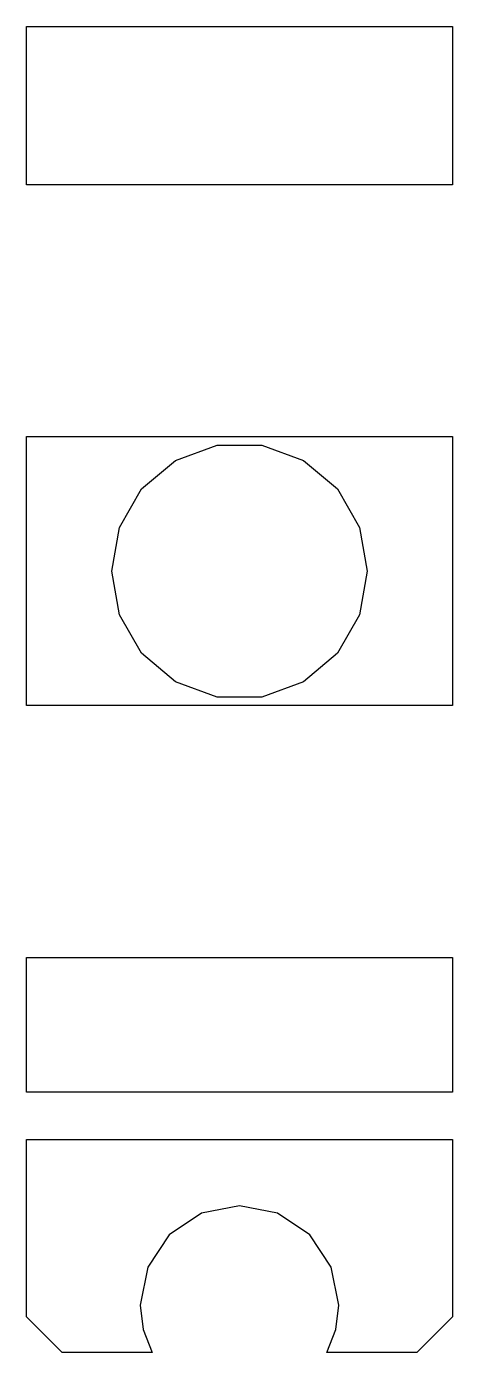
# Model space of a CAD drawing. Extents: x -9 to 9, y -28 to 28.
import ezdxf

# ---------------------------------------------------------------- set-up
doc = ezdxf.new("R2010")
doc.units = 0
doc.layers.get('0').update_dxf_attribs({"linetype": 'CONTINUOUS'})

msp = doc.modelspace()

# ---------------------------------------------------------------- linework, layer by layer
at = {"color": 7}
for points in [[(-9, 21.318), (-9, 28), (9, 28), (9, 21.318), (-9, 21.318)], [(-9, -0.682), (-9, 10.682), (9, 10.682), (9, -0.682), (-9, -0.682)], [(-5.4, 5), (-5.074, 6.847), (-4.137, 8.471), (-2.7, 9.677), (-0.938, 10.318), (0.938, 10.318), (2.7, 9.677), (4.137, 8.471), (5.074, 6.847), (5.4, 5), (5.074, 3.153), (4.137, 1.529), (2.7, 0.323), (0.938, -0.318), (-0.938, -0.318), (-2.7, 0.323), (-4.137, 1.529), (-5.074, 3.153), (-5.4, 5)], [(-9, -17), (-9, -11.318), (9, -11.318), (9, -17), (-9, -17)], [(-9, -26.5), (-9, -19), (9, -19), (9, -26.5), (7.5, -28), (3.693, -28), (4.071, -27.032), (4.2, -26), (3.88, -24.393), (2.97, -23.03), (1.607, -22.12), (0, -21.8), (-1.607, -22.12), (-2.97, -23.03), (-3.88, -24.393), (-4.2, -26), (-4.071, -27.032), (-3.693, -28), (-7.5, -28), (-9, -26.5)]]:
    msp.add_lwpolyline(points, dxfattribs=at)

doc.saveas('drawing.dxf')
